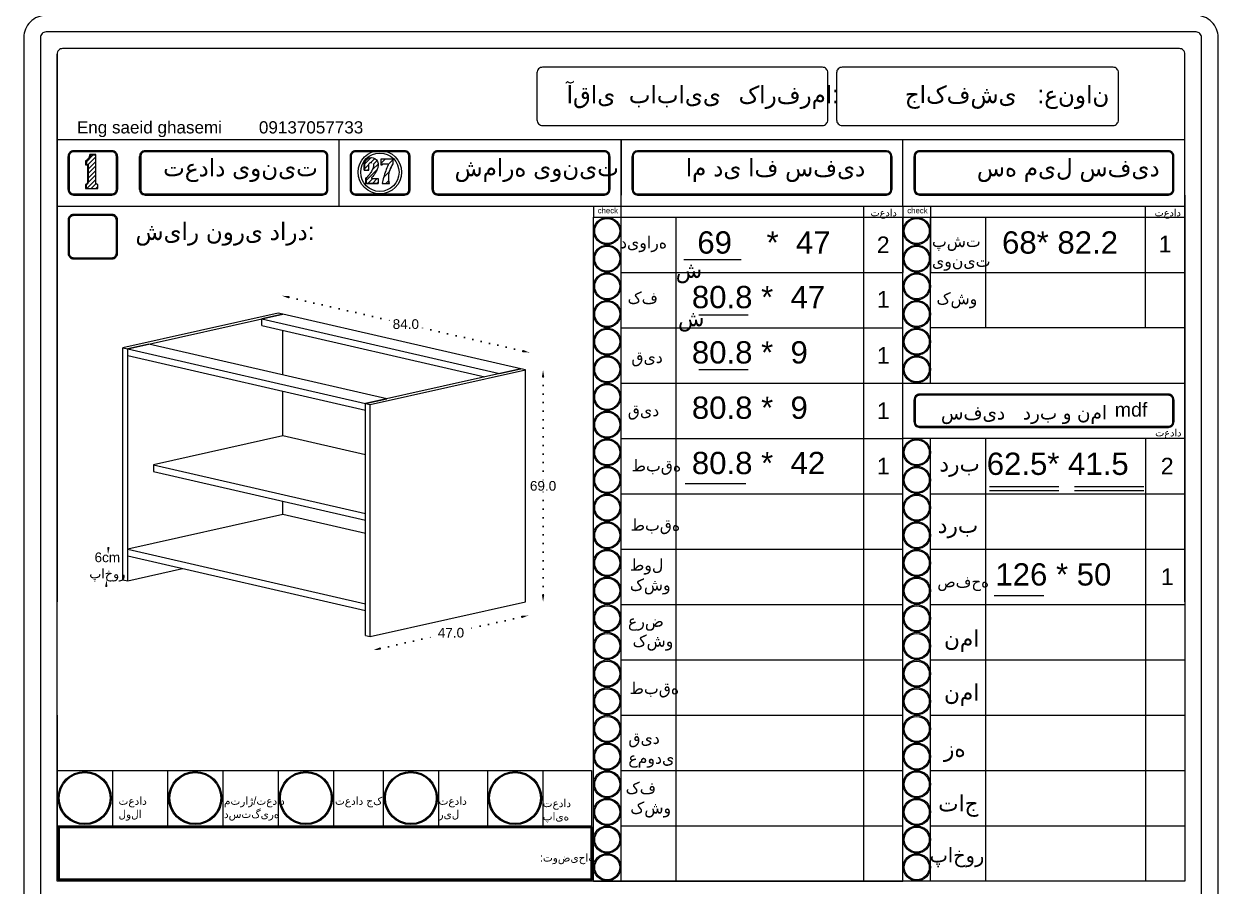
# Model space of a CAD drawing. Header units: inches. Extents: x 9 to 3530, y 10 to 1401.
# Drawn here: x 2599.6 to 3031.6, y 928.4 to 1240.1 of the extents above; entities that cross this region are included whole.
import ezdxf

# ---------------------------------------------------------------- set-up
doc = ezdxf.new("R2010")
doc.units = ezdxf.units.IN
doc.header["$MEASUREMENT"] = 0
doc.linetypes.add('ACAD_ISO07W100', pattern=[3, 0, -3])
doc.styles.get("Standard").update_dxf_attribs({"font": 'arial.ttf'})
doc.dimstyles.get("Standard").update_dxf_attribs({"dimtxt": 3.5, "dimasz": 2.5, "dimexe": 0.18, "dimexo": 0.0625, "dimgap": 0.09, "dimtad": 0, "dimtih": 1, "dimtoh": 1, "dimdec": 1, "dimzin": 0, "dimdsep": 46, "dimtxsty": 'Standard', "dimcen": 0.09, "dimse1": 1, "dimse2": 1, "dimadec": 0, "dimazin": 0, "dimtfac": 1, "dimtdec": 1, "dimtix": 1, "dimtofl": 0, "dimtmove": 0, "dimatfit": 3, "dimfxl": 1, "dimtolj": 1, "dimtzin": 0, "dimarcsym": 0})

# ---------------------------------------------------------------- blocks, each defined once
blk = doc.blocks.new('*D171')
at = {"color": 0, "linetype": 'ACAD_ISO07W100', "lineweight": -2, "transparency": 16777216}
for p, q in [((2630.21, 1050.78), (2630.34, 1053.28)), ((2629.44, 1036.66), (2629.3, 1034.16))]:
    blk.add_line(p, q, dxfattribs=at)
at = {"color": 0, "transparency": 16777216}
for points in [[(2629.79, 1050.81), (2630.62, 1050.76), (2630.07, 1048.29)], [(2629.02, 1036.68), (2629.85, 1036.63), (2629.57, 1039.15)]]:
    blk.add_solid(points, dxfattribs=at)
at = {"layer": 'Defpoints', "color": 0, "transparency": 16777216}
for p in [(2637.68, 1047.87, 9.24), (2629.57, 1039.15), (2637.19, 1038.74, 9.24)]:
    blk.add_point(p, dxfattribs=at)
at = {"color": 0, "lineweight": 20, "transparency": 16777216, "insert": (2629.82, 1043.72), "char_height": 3.5, "attachment_point": 5}
blk.add_mtext('\\A1;6cm\\P{\\fArial|b0|i0|c178|p34;پاخور}', dxfattribs=at)
blk = doc.blocks.new('*D172')
at = {"color": 0, "linetype": 'ACAD_ISO07W100', "lineweight": -2, "transparency": 16777216}
for p, q in [((2787.45, 1112.47), (2787.45, 1074.92)), ((2787.45, 1033.61), (2787.45, 1071.16))]:
    blk.add_line(p, q, dxfattribs=at)
at = {"color": 0, "transparency": 16777216}
for points in [[(2787.03, 1112.47), (2787.86, 1112.47), (2787.45, 1114.97)], [(2787.03, 1033.61), (2787.86, 1033.61), (2787.45, 1031.11)]]:
    blk.add_solid(points, dxfattribs=at)
at = {"layer": 'Defpoints', "color": 0, "transparency": 16777216}
for p in [(2781.12, 1114.97), (2787.45, 1114.97), (2781.12, 1031.11)]:
    blk.add_point(p, dxfattribs=at)
at = {"color": 0, "lineweight": 20, "transparency": 16777216, "insert": (2787.45, 1073.04), "char_height": 3.5, "attachment_point": 5}
blk.add_mtext('\\A1;69.0', dxfattribs=at)
blk = doc.blocks.new('*D173')
at = {"color": 0, "linetype": 'ACAD_ISO07W100', "lineweight": -2, "transparency": 16777216}
for p, q in [((2779.78, 1025.67), (2758.83, 1021)), ((2728.49, 1014.23), (2749.43, 1018.9))]:
    blk.add_line(p, q, dxfattribs=at)
at = {"color": 0, "transparency": 16777216}
for points in [[(2779.68, 1026.08), (2779.87, 1025.27), (2782.22, 1026.22)], [(2728.4, 1014.64), (2728.58, 1013.82), (2726.05, 1013.68)]]:
    blk.add_solid(points, dxfattribs=at)
at = {"layer": 'Defpoints', "color": 0, "transparency": 16777216}
for p in [(2781.12, 1031.11), (2724.96, 1018.58), (2726.05, 1013.68)]:
    blk.add_point(p, dxfattribs=at)
at = {"color": 0, "lineweight": 20, "transparency": 16777216, "insert": (2754.13, 1019.95), "char_height": 3.5, "attachment_point": 5}
blk.add_mtext('\\A1;47.0', dxfattribs=at)
blk = doc.blocks.new('*D174')
at = {"color": 0, "linetype": 'ACAD_ISO07W100', "lineweight": -2, "transparency": 16777216}
for p, q in [((2695.5, 1141.23), (2733.18, 1132.58)), ((2780.13, 1121.8), (2742.44, 1130.45))]:
    blk.add_line(p, q, dxfattribs=at)
at = {"color": 0, "transparency": 16777216}
for points in [[(2695.59, 1141.64), (2695.4, 1140.83), (2693.06, 1141.79)], [(2780.22, 1122.21), (2780.03, 1121.4), (2782.56, 1121.24)]]:
    blk.add_solid(points, dxfattribs=at)
at = {"layer": 'Defpoints', "color": 0, "transparency": 16777216}
for p in [(2693.06, 1141.79), (2691.62, 1135.52), (2781.12, 1114.97)]:
    blk.add_point(p, dxfattribs=at)
at = {"color": 0, "lineweight": 20, "transparency": 16777216, "insert": (2737.81, 1131.52), "char_height": 3.5, "attachment_point": 5}
blk.add_mtext('\\A1;84.0', dxfattribs=at)

msp = doc.modelspace()

# ---------------------------------------------------------------- hatches: boundary and pattern name
at = {"lineweight": 20}
h = msp.add_hatch(dxfattribs=at)
h.set_pattern_fill('ANSI31', color=256, scale=9.218651)
h.set_pattern_definition([(45, (1876.3787, 1731.7842), (-0.8148213, 0.8148213), [])])
h.paths.add_polyline_path([(2626.15, 1182.03), (2626.05, 1182.08), (2625.97, 1182.13), (2625.89, 1182.19), (2625.82, 1182.26), (2625.76, 1182.34), (2625.71, 1182.43), (2625.67, 1182.52), (2625.64, 1182.62), (2625.62, 1182.72), (2625.62, 1182.82), (2625.62, 1192.74), (2623.75, 1192.74), (2623.73, 1192.51), (2623.68, 1192.28), (2623.61, 1192.06), (2623.53, 1191.84), (2623.42, 1191.63), (2623.3, 1191.43), (2623.16, 1191.25), (2623, 1191.07), (2622.83, 1190.91), (2622.65, 1190.76), (2622.46, 1190.64), (2622.25, 1190.52), (2622.25, 1189.12), (2622.66, 1189.12), (2622.97, 1189.1), (2622.97, 1182.86), (2622.95, 1182.76), (2622.93, 1182.66), (2622.9, 1182.57), (2622.85, 1182.48), (2622.8, 1182.4), (2622.74, 1182.33), (2622.68, 1182.26), (2622.6, 1182.19), (2622.52, 1182.14), (2622.44, 1182.09), (2622.35, 1182.06), (2622.25, 1182.03), (2622.25, 1180.6), (2626.34, 1180.6), (2626.34, 1181.98), (2626.24, 1182)])
h = msp.add_hatch(dxfattribs=at)
h.set_pattern_fill('ANSI31', color=256, scale=9.218651)
h.set_pattern_definition([(45, (2087.5204, 1759.9591), (-0.8148213, 0.8148213), [])])
h.paths.add_polyline_path([(2727.75, 1184.22), (2725.39, 1184.22), (2725.39, 1184.49), (2725.63, 1184.72), (2725.86, 1184.96), (2726.08, 1185.21), (2726.29, 1185.47), (2726.49, 1185.73), (2726.68, 1186.01), (2726.86, 1186.29), (2727.02, 1186.58), (2727.18, 1186.87), (2727.32, 1187.17), (2727.45, 1187.48), (2727.49, 1187.6), (2727.56, 1187.79), (2727.62, 1187.99), (2727.68, 1188.19), (2727.72, 1188.39), (2727.75, 1188.59), (2727.77, 1188.8), (2727.78, 1189), (2727.78, 1189.21), (2727.77, 1189.41), (2727.75, 1189.62), (2727.55, 1190.31), (2727.16, 1190.92), (2726.62, 1191.4), (2726.02, 1191.67), (2725.41, 1191.76), (2724.7, 1191.66), (2724.05, 1191.36), (2723.51, 1190.89), (2723.12, 1190.28), (2722.93, 1189.59), (2722.93, 1188.88), (2722.93, 1187.23), (2724.41, 1187.23), (2724.41, 1189.39), (2724.55, 1189.65), (2724.74, 1189.84), (2724.98, 1189.96), (2725.24, 1190), (2725.41, 1189.97), (2725.51, 1189.96), (2725.51, 1189.96), (2725.67, 1189.93), (2725.9, 1189.82), (2726.09, 1189.63), (2726.22, 1189.4), (2726.26, 1189.14), (2726.26, 1188.97), (2726.26, 1188.8), (2726.24, 1188.64), (2726.22, 1188.47), (2726.18, 1188.31), (2726.14, 1188.15), (2726.1, 1187.98), (2726.04, 1187.83), (2725.98, 1187.67), (2725.91, 1187.52), (2725.83, 1187.35), (2725.67, 1187.03), (2725.5, 1186.71), (2725.31, 1186.41), (2725.12, 1186.11), (2724.91, 1185.82), (2724.69, 1185.53), (2724.46, 1185.26), (2724.23, 1184.99), (2723.98, 1184.73), (2723.72, 1184.48), (2723.45, 1184.24), (2723.45, 1182.42), (2727.75, 1182.42)])
h = msp.add_hatch(dxfattribs=at)
h.set_pattern_fill('ANSI31', color=256, scale=17)
h.set_pattern_definition([(45, (1750.4459, 2074.4762), (-1.502602, 1.502602), [])])
h.paths.add_polyline_path([(2731.55, 1185.45), (2731.65, 1186.06), (2731.78, 1186.67), (2731.97, 1187.26), (2732.19, 1187.83), (2732.45, 1188.39), (2732.75, 1188.93), (2733.09, 1189.45), (2733.09, 1191.12), (2728.76, 1191.12), (2728.76, 1189.08), (2729.15, 1189.08), (2729.15, 1189.14), (2729.18, 1189.23), (2729.24, 1189.32), (2729.31, 1189.39), (2729.41, 1189.43), (2729.43, 1189.44), (2729.38, 1189.42), (2729.34, 1189.4), (2729.3, 1189.37), (2729.26, 1189.34), (2729.22, 1189.3), (2729.2, 1189.26), (2729.17, 1189.21), (2729.16, 1189.16), (2729.15, 1189.11), (2729.15, 1189.08), (2729.28, 1189.08), (2729.28, 1189.16), (2729.32, 1189.26), (2729.37, 1189.34), (2729.45, 1189.41), (2729.54, 1189.46), (2729.62, 1189.47), (2729.67, 1189.47), (2731.12, 1189.47), (2731.22, 1189.46), (2731.31, 1189.41), (2731.38, 1189.34), (2731.44, 1189.26), (2731.47, 1189.16), (2731.47, 1189.08), (2731.22, 1188.55), (2730.97, 1188.01), (2730.74, 1187.46), (2730.52, 1186.91), (2730.32, 1186.35), (2730.13, 1185.79), (2729.95, 1185.23), (2729.79, 1184.66), (2729.64, 1184.08), (2729.51, 1183.5), (2729.39, 1182.92), (2729.29, 1182.38), (2731.71, 1182.38), (2731.59, 1182.99), (2731.52, 1183.6), (2731.48, 1184.22), (2731.49, 1184.84)])

# ---------------------------------------------------------------- linework, layer by layer
for p, q in [((2611.64, 930.19), (2611.64, 1229.15)), ((3019.64, 1198.19), (2611.64, 1198.19)), ((2611.64, 1019.2), (2611.64, 1198.19)), ((2713.64, 1174.19), (2713.64, 1198.19)), ((2815.64, 1174.19), (2815.64, 1198.19)), ((2815.64, 1198.19), (2815.64, 1178.19)), ((2917.64, 1174.19), (2917.64, 1198.19)), ((2631.49, 1194.19), (2617.64, 1194.19)), ((2707.64, 1194.19), (2643.49, 1194.19)), ((2737.35, 1194.19), (2719.64, 1194.19)), ((2809.64, 1194.19), (2749.35, 1194.19)), ((2911.64, 1194.19), (2821.64, 1194.19)), ((3013.64, 1194.19), (2923.64, 1194.19)), ((2615.64, 1180.19), (2615.64, 1192.19)), ((2622.25, 1190.52), (2622.25, 1189.12)), ((2633.49, 1192.19), (2633.49, 1180.19)), ((2641.49, 1180.19), (2641.49, 1192.19)), ((2709.64, 1180.19), (2709.64, 1192.19)), ((2717.64, 1192.19), (2717.64, 1180.19)), ((2739.35, 1180.19), (2739.35, 1192.19)), ((2747.35, 1180.19), (2747.35, 1192.19)), ((2811.64, 1192.19), (2811.64, 1180.19)), ((2819.64, 1180.19), (2819.64, 1192.19)), ((2913.64, 1192.19), (2913.64, 1180.19)), ((2921.64, 1180.19), (2921.64, 1192.19)), ((3015.64, 1180.19), (3015.64, 1192.19)), ((2622.25, 1180.6), (2626.34, 1180.6)), ((2729.29, 1182.38), (2731.71, 1182.38)), ((2617.64, 1178.19), (2631.49, 1178.19)), ((2707.64, 1178.19), (2643.49, 1178.19)), ((2719.64, 1178.19), (2737.35, 1178.19)), ((2809.64, 1178.19), (2749.35, 1178.19)), ((2821.64, 1178.19), (2911.64, 1178.19)), ((2923.64, 1178.19), (3013.64, 1178.19)), ((3019.64, 1178.19), (3019.64, 930.19)), ((2805.64, 1174.19), (2805.64, 1170.19)), ((2815.64, 930.19), (2815.64, 1174.19)), ((2903.46, 930.19), (2903.46, 1174.19)), ((2917.64, 1174.19), (2917.64, 1150.19)), ((2927.64, 1174.19), (2927.64, 1150.19)), ((3005.42, 1130.19), (3005.42, 1174.19)), ((2805.64, 1170.19), (3019.64, 1170.19)), ((2805.64, 930.19), (2805.64, 1170.19)), ((2835.45, 1170.19), (2835.45, 930.19)), ((2917.64, 1014.19), (2917.64, 1170.19)), ((2917.64, 930.19), (2917.64, 1170.19)), ((2927.64, 1110.19), (2927.64, 1170.19)), ((2927.64, 1110.19), (2927.64, 1170.19)), ((2927.64, 1170.19), (2927.64, 1150.19)), ((2947.45, 1170.19), (2947.45, 1130.19)), ((2838.36, 1154.94), (2859.13, 1154.94)), ((2815.64, 1150.19), (2917.64, 1150.19)), ((2927.64, 1150.19), (3019.64, 1150.19)), ((2843.8, 1134.94), (2861.69, 1134.94)), ((2815.64, 1130.19), (2917.64, 1130.19)), ((3019.64, 1130.19), (2927.64, 1130.19)), ((3019.64, 1130.19), (2999.64, 1130.19)), ((2843.8, 1115.16), (2861.69, 1115.16)), ((2815.64, 1110.19), (3019.64, 1110.19)), ((3013.64, 1106.19), (2923.64, 1106.19)), ((2921.64, 1096.19), (2921.64, 1104.19)), ((3015.64, 1104.19), (3015.64, 1096.19)), ((3013.64, 1094.19), (2923.64, 1094.19)), ((2815.64, 1090.19), (2917.64, 1090.19)), ((3019.64, 1090.19), (2917.64, 1090.19)), ((2927.64, 930.19), (2927.64, 1090.19)), ((2947.45, 1090.19), (2947.45, 930.19)), ((3005.42, 1090.19), (3005.42, 930.19)), ((2646.51, 1080.66), (2646.51, 1078.27)), ((2838.89, 1073.94), (2860.83, 1073.94)), ((2973.98, 1072.72), (2948.88, 1072.72)), ((3004.75, 1072.72), (2979.66, 1072.72)), ((2815.64, 1070.19), (2917.64, 1070.19)), ((2815.64, 1070.19), (2835.45, 1070.19)), ((2815.64, 1070.19), (2917.64, 1070.19)), ((2884.15, 1070.19), (2917.64, 1070.19)), ((2927.64, 1070.19), (3019.64, 1070.19)), ((2973.98, 1071.32), (2948.88, 1071.32)), ((3004.75, 1071.32), (2979.66, 1071.32)), ((2815.64, 1050.19), (2835.45, 1050.19)), ((2815.64, 1050.19), (2917.64, 1050.19)), ((2927.64, 1050.19), (3019.64, 1050.19)), ((2927.64, 1050.19), (3019.64, 1050.19)), ((2950.65, 1033.45), (2968.54, 1033.45)), ((2815.64, 1030.19), (2917.64, 1030.19)), ((2927.64, 1030.19), (3019.64, 1030.19)), ((2815.64, 1010.19), (2917.64, 1010.19)), ((2903.46, 1010.19), (2917.64, 1010.19)), ((2927.64, 1010.19), (3019.64, 1010.19)), ((2611.64, 990.19), (2611.64, 950.19)), ((2815.64, 990.19), (2917.64, 990.19)), ((2903.46, 990.19), (2917.64, 990.19)), ((2927.64, 990.19), (3019.64, 990.19)), ((2927.64, 990.19), (3019.64, 990.19)), ((2611.64, 970.19), (2805.02, 970.19)), ((2631.64, 970.19), (2631.64, 950.19)), ((2651.64, 970.19), (2651.64, 950.19)), ((2671.64, 970.19), (2671.64, 950.19)), ((2691.64, 970.19), (2691.64, 950.19)), ((2711.64, 970.19), (2711.64, 950.19)), ((2729.63, 970.19), (2729.63, 950.19)), ((2749.63, 970.19), (2749.63, 950.19)), ((2767.31, 970.19), (2767.31, 950.19)), ((2787.31, 970.19), (2787.31, 950.19)), ((2805.02, 970.19), (2805.02, 950.19)), ((2815.64, 970.19), (2917.64, 970.19)), ((2815.64, 970.19), (2917.64, 970.19)), ((2903.46, 970.19), (2917.64, 970.19)), ((2927.64, 970.19), (3019.64, 970.19)), ((2927.64, 970.19), (3019.64, 970.19)), ((2611.64, 950.19), (2805.02, 950.19)), ((2815.64, 950.19), (2917.64, 950.19)), ((2815.64, 950.19), (2917.64, 950.19)), ((2903.46, 950.19), (2917.64, 950.19)), ((2927.64, 950.19), (3019.64, 950.19)), ((2927.64, 950.19), (3019.64, 950.19)), ((2805.64, 930.19), (2917.64, 930.19))]:
    msp.add_line(p, q, dxfattribs=at)
at = {"linetype": 'Continuous', "lineweight": 20, "extrusion": (2.77556e-16, 0.974044, 0.226358)}
for p, q in [((2691.62, 1135.52), (2635.46, 1122.99)), ((2637.19, 1122.59), (2693.35, 1135.12)), ((2693.35, 1135.12), (2685.68, 1133.41)), ((2685.68, 1133.41), (2771.73, 1113.65)), ((2685.68, 1131.02), (2685.68, 1133.41)), ((2693.35, 1135.12), (2691.62, 1135.52)), ((2779.4, 1115.36), (2693.35, 1135.12)), ((2685.68, 1131.02), (2766.44, 1112.47)), ((2693.35, 1113.16), (2693.35, 1129.26)), ((2644.85, 1124.3), (2637.19, 1122.59)), ((2730.9, 1104.54), (2644.85, 1124.3)), ((2635.46, 1039.13), (2635.46, 1122.99)), ((2635.46, 1122.99), (2637.19, 1122.59)), ((2637.19, 1038.74), (2637.19, 1122.59)), ((2637.19, 1122.59), (2723.23, 1102.83)), ((2637.19, 1120.2), (2637.19, 1122.59)), ((2637.19, 1120.2), (2723.23, 1100.44)), ((2779.4, 1115.36), (2723.23, 1102.83)), ((2724.96, 1102.44), (2781.12, 1114.97)), ((2771.73, 1113.65), (2779.4, 1115.36)), ((2781.12, 1114.97), (2779.4, 1115.36)), ((2781.12, 1031.11), (2781.12, 1114.97)), ((2693.35, 1091.12), (2693.35, 1107.3)), ((2723.23, 1102.83), (2730.9, 1104.54)), ((2723.23, 1018.98), (2723.23, 1102.83)), ((2723.23, 1102.83), (2724.96, 1102.44)), ((2723.23, 1100.44), (2723.23, 1102.83)), ((2724.96, 1018.58), (2724.96, 1102.44)), ((2693.35, 1091.12), (2646.51, 1080.66)), ((2723.23, 1084.25), (2693.35, 1091.12)), ((2646.51, 1080.66), (2723.23, 1063.05)), ((2646.51, 1078.27), (2723.23, 1060.65)), ((2693.35, 1062.65), (2693.35, 1067.51)), ((2693.35, 1062.65), (2637.19, 1050.12)), ((2723.23, 1055.79), (2693.35, 1062.65)), ((2637.19, 1050.12), (2723.23, 1030.36)), ((2637.19, 1047.72), (2637.19, 1050.12)), ((2637.19, 1047.72), (2723.23, 1027.96)), ((2637.19, 1038.74), (2657.03, 1043.17)), ((2635.46, 1039.13), (2637.19, 1038.74)), ((2723.23, 1027.96), (2723.23, 1030.36)), ((2724.96, 1018.58), (2781.12, 1031.11)), ((2723.23, 1018.98), (2724.96, 1018.58))]:
    msp.add_line(p, q, dxfattribs=at)
at = {"lineweight": 20}
for points in [[(2607.64, 637.15), (3023.64, 637.15, 0.414214), (3031.64, 645.15), (3031.64, 1235.15, 0.414214), (3023.64, 1243.15), (2607.64, 1243.15, 0.414214), (2599.64, 1235.15), (2599.64, 645.15, 0.414214)], [(2607.64, 643.15), (3023.64, 643.15, 0.414214), (3025.64, 645.15), (3025.64, 1235.15, 0.414214), (3023.64, 1237.15), (2607.64, 1237.15, 0.414214), (2605.64, 1235.15), (2605.64, 645.15, 0.414214)], [(2890.49, 1222.4, 0.414214), (2888.49, 1224.4), (2787.25, 1224.4, 0.414214), (2785.25, 1222.4), (2785.25, 1205.36, 0.414214), (2787.25, 1203.36), (2888.49, 1203.36, 0.414214), (2890.49, 1205.36)], [(2895.62, 1203.36), (2993.62, 1203.36, 0.414214), (2995.62, 1205.36), (2995.62, 1222.4, 0.414214), (2993.62, 1224.4), (2895.62, 1224.4, 0.414214), (2893.62, 1222.4), (2893.62, 1205.36, 0.414214)], [(2995.62, 1222.4, 0.414214), (2993.62, 1224.4), (2895.62, 1224.4, 0.414214), (2893.62, 1222.4), (2893.62, 1205.36, 0.414214), (2895.62, 1203.36), (2993.62, 1203.36, 0.414214), (2995.62, 1205.36)], [(2633.49, 1192.19, 0.414214), (2631.49, 1194.19), (2617.64, 1194.19, 0.414214), (2615.64, 1192.19), (2615.64, 1180.19, 0.414214), (2617.64, 1178.19), (2631.49, 1178.19, 0.414214), (2633.49, 1180.19)], [(2633.09, 1192.19, 0.414214), (2631.49, 1193.79), (2617.64, 1193.79, 0.414214), (2616.04, 1192.19), (2616.04, 1180.19, 0.414214), (2617.64, 1178.59), (2631.49, 1178.59, 0.414214), (2633.09, 1180.19)], [(2709.64, 1192.19, 0.414214), (2707.64, 1194.19), (2643.49, 1194.19, 0.414214), (2641.49, 1192.19), (2641.49, 1180.19, 0.414214), (2643.49, 1178.19), (2707.64, 1178.19, 0.414214), (2709.64, 1180.19)], [(2709.24, 1192.19, 0.414214), (2707.64, 1193.79), (2643.49, 1193.79, 0.414214), (2641.89, 1192.19), (2641.89, 1180.19, 0.414214), (2643.49, 1178.59), (2707.64, 1178.59, 0.414214), (2709.24, 1180.19)], [(2739.35, 1192.19, 0.414214), (2737.35, 1194.19), (2719.64, 1194.19, 0.414214), (2717.64, 1192.19), (2717.64, 1180.19, 0.414214), (2719.64, 1178.19), (2737.35, 1178.19, 0.414214), (2739.35, 1180.19)], [(2738.95, 1192.19, 0.414214), (2737.35, 1193.79), (2719.64, 1193.79, 0.414214), (2718.04, 1192.19), (2718.04, 1180.19, 0.414214), (2719.64, 1178.59), (2737.35, 1178.59, 0.414214), (2738.95, 1180.19)], [(2811.64, 1192.19, 0.414214), (2809.64, 1194.19), (2749.35, 1194.19, 0.414214), (2747.35, 1192.19), (2747.35, 1180.19, 0.414214), (2749.35, 1178.19), (2809.64, 1178.19, 0.414214), (2811.64, 1180.19)], [(2811.24, 1192.19, 0.414214), (2809.64, 1193.79), (2749.35, 1193.79, 0.414214), (2747.75, 1192.19), (2747.75, 1180.19, 0.414214), (2749.35, 1178.59), (2809.64, 1178.59, 0.414214), (2811.24, 1180.19)], [(2913.24, 1192.19, 0.414214), (2911.64, 1193.79), (2821.64, 1193.79, 0.414214), (2820.04, 1192.19), (2820.04, 1180.19, 0.414214), (2821.64, 1178.59), (2911.64, 1178.59, 0.414214), (2913.24, 1180.19)], [(3015.64, 1192.19, 0.414214), (3013.64, 1194.19), (2923.64, 1194.19, 0.414214), (2921.64, 1192.19), (2921.64, 1180.19, 0.414214), (2923.64, 1178.19), (3013.64, 1178.19, 0.414214), (3015.64, 1180.19)], [(3015.24, 1192.19, 0.414214), (3013.64, 1193.79), (2923.64, 1193.79, 0.414214), (2922.04, 1192.19), (2922.04, 1180.19, 0.414214), (2923.64, 1178.59), (3013.64, 1178.59, 0.414214), (3015.24, 1180.19)], [(2633.49, 1169.15, 0.414214), (2631.49, 1171.15), (2617.64, 1171.15, 0.414214), (2615.64, 1169.15), (2615.64, 1157.15, 0.414214), (2617.64, 1155.15), (2631.49, 1155.15, 0.414214), (2633.49, 1157.15)], [(2633.49, 1169.15, 0.414214), (2631.49, 1171.15), (2617.64, 1171.15, 0.414214), (2615.64, 1169.15), (2615.64, 1157.15, 0.414214), (2617.64, 1155.15), (2631.49, 1155.15, 0.414214), (2633.49, 1157.15)], [(2633.09, 1169.15, 0.414214), (2631.49, 1170.75), (2617.64, 1170.75, 0.414214), (2616.04, 1169.15), (2616.04, 1157.15, 0.414214), (2617.64, 1155.55), (2631.49, 1155.55, 0.414214), (2633.09, 1157.15)], [(2633.09, 1169.15, 0.414214), (2631.49, 1170.75), (2617.64, 1170.75, 0.414214), (2616.04, 1169.15), (2616.04, 1157.15, 0.414214), (2617.64, 1155.55), (2631.49, 1155.55, 0.414214), (2633.09, 1157.15)], [(3015.64, 1104.19, 0.414214), (3013.64, 1106.19), (2923.64, 1106.19, 0.414214), (2921.64, 1104.19), (2921.64, 1096.19, 0.414214), (2923.64, 1094.19), (3013.64, 1094.19, 0.414214), (3015.64, 1096.19)], [(3015.24, 1104.19, 0.414214), (3013.64, 1105.79), (2923.64, 1105.79, 0.414214), (2922.04, 1104.19), (2922.04, 1096.19, 0.414214), (2923.64, 1094.59), (3013.64, 1094.59, 0.414214), (3015.24, 1096.19)]]:
    msp.add_lwpolyline(points, format="xyb", close=True, dxfattribs=at)
for points in [[(3019.64, 1031.13), (3019.64, 1229.15, 0.414214), (3017.64, 1231.15), (2613.64, 1231.15, 0.414214), (2611.64, 1229.15), (2611.64, 1031.13)], [(2890.49, 1222.4, 0.414214), (2888.49, 1224.4), (2787.25, 1224.4, 0.414214), (2785.25, 1222.4), (2785.25, 1205.36, 0.414214), (2787.25, 1203.36), (2888.49, 1203.36, 0.414214), (2890.49, 1205.36), (2890.49, 1222.4)]]:
    msp.add_lwpolyline(points, format="xyb", dxfattribs=at)
for points in [[(2621.94, 1180.54), (2626.34, 1180.54), (2626.34, 1180.6), (2626.34, 1181.98), (2626.24, 1182), (2626.15, 1182.03), (2626.05, 1182.08), (2625.97, 1182.13), (2625.89, 1182.19), (2625.82, 1182.26), (2625.76, 1182.34), (2625.71, 1182.43), (2625.67, 1182.52), (2625.64, 1182.62), (2625.62, 1182.72), (2625.62, 1182.82), (2625.62, 1192.74), (2625.62, 1192.8), (2623.45, 1192.8), (2623.43, 1192.57), (2623.38, 1192.33), (2623.31, 1192.11), (2623.22, 1191.89), (2623.12, 1191.68), (2622.99, 1191.48), (2622.85, 1191.29), (2622.7, 1191.11), (2622.52, 1190.95), (2622.34, 1190.8), (2622.14, 1190.67), (2621.94, 1190.56), (2621.94, 1189.12), (2622.25, 1189.12), (2622.66, 1189.12), (2622.66, 1182.82), (2622.64, 1182.72), (2622.62, 1182.62), (2622.59, 1182.53), (2622.54, 1182.44), (2622.49, 1182.36), (2622.43, 1182.28), (2622.36, 1182.21), (2622.29, 1182.15), (2622.21, 1182.09), (2622.12, 1182.05), (2622.03, 1182.01), (2621.94, 1181.98), (2621.94, 1180.54), (2622.25, 1180.6), (2622.25, 1182.03), (2622.35, 1182.06), (2622.44, 1182.09), (2622.52, 1182.14), (2622.6, 1182.19), (2622.68, 1182.26), (2622.74, 1182.33), (2622.8, 1182.4), (2622.85, 1182.48), (2622.9, 1182.57), (2622.93, 1182.66), (2622.95, 1182.76), (2622.97, 1182.86), (2622.97, 1189.1), (2622.66, 1189.12)], [(2621.94, 1190.56), (2622.25, 1190.52), (2622.46, 1190.64), (2622.65, 1190.76), (2622.83, 1190.91), (2623, 1191.07), (2623.16, 1191.25), (2623.3, 1191.43), (2623.42, 1191.63), (2623.53, 1191.84), (2623.61, 1192.06), (2623.68, 1192.28), (2623.73, 1192.51), (2623.75, 1192.74)], [(2623.45, 1192.8), (2623.75, 1192.74), (2625.62, 1192.74)], [(2722.75, 1187.23), (2722.75, 1188.89), (2722.74, 1189.62), (2722.94, 1190.31), (2723.32, 1190.92), (2723.87, 1191.4), (2724.53, 1191.7), (2725.24, 1191.8), (2725.96, 1191.7), (2726.02, 1191.67), (2726.62, 1191.4), (2727.16, 1190.92), (2727.55, 1190.31), (2727.75, 1189.62), (2727.77, 1189.41), (2727.78, 1189.21), (2727.78, 1189), (2727.77, 1188.8), (2727.75, 1188.59), (2727.72, 1188.39), (2727.68, 1188.19), (2727.62, 1187.99), (2727.56, 1187.79), (2727.49, 1187.6), (2727.45, 1187.48), (2727.32, 1187.17), (2727.18, 1186.87), (2727.02, 1186.58), (2726.86, 1186.29), (2726.68, 1186.01), (2726.49, 1185.73), (2726.29, 1185.47), (2726.08, 1185.21), (2725.86, 1184.96), (2725.63, 1184.72), (2725.39, 1184.49), (2725.39, 1184.22), (2727.75, 1184.22), (2727.75, 1182.42), (2727.75, 1182.37), (2723.27, 1182.37)], [(2722.75, 1187.23), (2722.93, 1187.23), (2724.41, 1187.23), (2724.41, 1189.35), (2724.42, 1189.42), (2724.55, 1189.66), (2724.74, 1189.84), (2724.98, 1189.96), (2725.24, 1190), (2725.41, 1189.98), (2725.51, 1189.96), (2725.51, 1189.96)], [(2722.93, 1187.23), (2722.93, 1188.88), (2722.93, 1189.59), (2723.12, 1190.28), (2723.51, 1190.89), (2724.05, 1191.36), (2724.7, 1191.66), (2725.41, 1191.76), (2726.02, 1191.67)], [(2725.94, 1189.65), (2726.06, 1189.42), (2726.11, 1189.16), (2726.11, 1188.99), (2726.1, 1188.82), (2726.08, 1188.65), (2726.06, 1188.48), (2726.03, 1188.32), (2725.99, 1188.15), (2725.94, 1187.99), (2725.88, 1187.83), (2725.82, 1187.68), (2725.75, 1187.52), (2725.67, 1187.35), (2725.51, 1187.03), (2725.33, 1186.71), (2725.15, 1186.4), (2724.95, 1186.1), (2724.74, 1185.8), (2724.52, 1185.52), (2724.29, 1185.24), (2724.05, 1184.97), (2723.8, 1184.71), (2723.54, 1184.46), (2723.27, 1184.22), (2723.27, 1182.37), (2723.45, 1182.42), (2727.75, 1182.42)], [(2733.27, 1191.16), (2733.09, 1191.12), (2728.76, 1191.12)], [(2733.09, 1191.12), (2733.09, 1189.45), (2732.75, 1188.93), (2732.45, 1188.39), (2732.19, 1187.83), (2731.97, 1187.26), (2731.78, 1186.67), (2731.65, 1186.06), (2731.55, 1185.45), (2731.49, 1184.84), (2731.48, 1184.22), (2731.52, 1183.6), (2731.59, 1182.99), (2731.71, 1182.38), (2731.87, 1182.34), (2731.75, 1182.95), (2731.68, 1183.57), (2731.64, 1184.19), (2731.65, 1184.82), (2731.71, 1185.44), (2731.8, 1186.06), (2731.95, 1186.66), (2732.13, 1187.26), (2732.35, 1187.84), (2732.62, 1188.41), (2732.92, 1188.95), (2733.27, 1189.47), (2733.27, 1191.16), (2728.76, 1191.16), (2728.76, 1191.12), (2728.76, 1189.08), (2729.15, 1189.08), (2729.28, 1189.08), (2729.28, 1189.14), (2729.29, 1189.19), (2729.31, 1189.23), (2729.33, 1189.28), (2729.36, 1189.32), (2729.39, 1189.36), (2729.43, 1189.39), (2729.47, 1189.42), (2729.52, 1189.44), (2729.57, 1189.46), (2729.62, 1189.47), (2729.67, 1189.47), (2731.09, 1189.47), (2731.14, 1189.47), (2731.19, 1189.46), (2731.24, 1189.44), (2731.28, 1189.42), (2731.33, 1189.39), (2731.36, 1189.36), (2731.4, 1189.32), (2731.42, 1189.28), (2731.45, 1189.23), (2731.46, 1189.19), (2731.47, 1189.14), (2731.47, 1189.08), (2731.22, 1188.55), (2730.97, 1188.01), (2730.74, 1187.46), (2730.52, 1186.91), (2730.32, 1186.35), (2730.13, 1185.79), (2729.95, 1185.23), (2729.79, 1184.66), (2729.64, 1184.08), (2729.51, 1183.5), (2729.39, 1182.92), (2729.29, 1182.38), (2729.28, 1182.34), (2731.87, 1182.34)], [(2729.48, 1189.45), (2729.43, 1189.44), (2729.38, 1189.42), (2729.34, 1189.4), (2729.3, 1189.37), (2729.26, 1189.34), (2729.22, 1189.3), (2729.2, 1189.26), (2729.17, 1189.21), (2729.16, 1189.16), (2729.15, 1189.11), (2729.15, 1189.08)], [(2723.27, 1184.22), (2723.45, 1184.24), (2723.45, 1182.42)]]:
    msp.add_lwpolyline(points, dxfattribs=at)
for points in [[(2805.64, 930.19), (2611.64, 930.19), (2611.64, 1174.19), (3019.64, 1174.19), (3019.64, 930.19)], [(2805.24, 949.79), (2612.04, 949.79), (2612.04, 930.59), (2805.24, 930.59)], [(2804.84, 949.39), (2612.44, 949.39), (2612.44, 930.99), (2804.84, 930.99)]]:
    msp.add_lwpolyline(points, close=True, dxfattribs=at)
for centre, radius in [((2728.41, 1186.45), 7.86), ((2728.41, 1186.45), 6.94), ((2810.64, 1165.19), 4.92), ((2810.64, 1165.19), 4.52), ((2922.64, 1165.19), 4.92), ((2922.64, 1165.19), 4.52), ((2810.64, 1155.19), 4.92), ((2810.64, 1155.19), 4.52), ((2922.64, 1155.19), 4.92), ((2922.64, 1155.19), 4.52), ((2810.64, 1145.19), 4.92), ((2810.64, 1145.19), 4.52), ((2922.64, 1145.19), 4.92), ((2922.64, 1145.19), 4.52), ((2810.64, 1135.19), 4.92), ((2810.64, 1135.19), 4.52), ((2922.64, 1135.19), 4.92), ((2922.64, 1135.19), 4.52), ((2810.64, 1125.19), 4.92), ((2810.64, 1125.19), 4.52), ((2922.64, 1125.19), 4.92), ((2922.64, 1125.19), 4.52), ((2810.64, 1115.19), 4.92), ((2810.64, 1115.19), 4.52), ((2922.64, 1115.19), 4.92), ((2922.64, 1115.19), 4.52), ((2810.64, 1105.19), 4.92), ((2810.64, 1105.19), 4.52), ((2810.64, 1095.19), 4.92), ((2810.64, 1095.19), 4.52), ((2810.64, 1085.19), 4.92), ((2810.64, 1085.19), 4.52), ((2922.64, 1085.19), 4.92), ((2922.64, 1085.19), 4.52), ((2810.64, 1075.19), 4.92), ((2922.64, 1075.19), 4.92), ((2810.64, 1075.19), 4.52), ((2922.64, 1075.19), 4.52), ((2810.64, 1065.19), 4.92), ((2810.64, 1065.19), 4.52), ((2922.64, 1065.19), 4.92), ((2922.64, 1065.19), 4.52), ((2810.64, 1055.19), 4.92), ((2810.64, 1055.19), 4.52), ((2922.64, 1055.19), 4.92), ((2922.64, 1055.19), 4.52), ((2810.64, 1045.19), 4.92), ((2922.64, 1045.19), 4.92), ((2810.64, 1045.19), 4.52), ((2922.64, 1045.19), 4.52), ((2810.64, 1035.19), 4.92), ((2810.64, 1035.19), 4.52), ((2922.64, 1035.19), 4.92), ((2922.64, 1035.19), 4.52), ((2810.64, 1025.19), 4.92), ((2810.64, 1025.19), 4.52), ((2922.64, 1025.19), 4.92), ((2922.64, 1025.19), 4.52), ((2810.64, 1015.19), 4.92), ((2810.64, 1015.19), 4.52), ((2922.64, 1015.19), 4.92), ((2922.64, 1015.19), 4.52), ((2810.64, 1005.19), 4.92), ((2810.64, 1005.19), 4.52), ((2922.64, 1005.19), 4.92), ((2922.64, 1005.19), 4.52), ((2810.64, 995.19), 4.92), ((2810.64, 995.19), 4.52), ((2922.64, 995.19), 4.92), ((2922.64, 995.19), 4.52), ((2810.64, 985.19), 4.92), ((2810.64, 985.19), 4.52), ((2922.64, 985.19), 4.92), ((2922.64, 985.19), 4.52), ((2810.64, 975.19), 4.92), ((2810.64, 975.19), 4.52), ((2922.64, 975.19), 4.92), ((2922.64, 975.19), 4.52), ((2621.64, 960.19), 9.6), ((2621.64, 960.19), 9.2), ((2661.64, 960.19), 9.6), ((2661.64, 960.19), 9.2), ((2701.64, 960.19), 9.6), ((2701.64, 960.19), 9.2), ((2739.63, 960.19), 9.6), ((2739.63, 960.19), 9.2), ((2777.31, 960.19), 9.6), ((2777.31, 960.19), 9.2), ((2810.64, 965.19), 4.92), ((2810.64, 965.19), 4.52), ((2922.64, 965.19), 4.92), ((2922.64, 965.19), 4.52), ((2810.64, 955.19), 4.92), ((2810.64, 955.19), 4.52), ((2922.64, 955.19), 4.92), ((2922.64, 955.19), 4.52), ((2810.64, 945.19), 4.92), ((2810.64, 945.19), 4.52), ((2922.64, 945.19), 4.92), ((2922.64, 945.19), 4.52), ((2810.64, 935.19), 4.92), ((2810.64, 935.19), 4.52), ((2922.64, 935.19), 4.92), ((2922.64, 935.19), 4.52)]:
    msp.add_circle(centre, radius, dxfattribs=at)
for centre, start, end in [((2617.64, 1192.19), 90, 180), ((2631.49, 1192.19), 0, 90), ((2643.49, 1192.19), 90, 180), ((2707.64, 1192.19), 0, 90), ((2719.64, 1192.19), 90, 180), ((2737.35, 1192.19), 0, 90), ((2749.35, 1192.19), 90, 180), ((2809.64, 1192.19), 0, 90), ((2821.64, 1192.19), 90, 180), ((2911.64, 1192.19), 0, 90), ((2923.64, 1192.19), 90, 180), ((3013.64, 1192.19), 0, 90), ((2617.64, 1180.19), 180, 270), ((2631.49, 1180.19), 270, 0), ((2643.49, 1180.19), 180, 270), ((2707.64, 1180.19), 270, 0), ((2719.64, 1180.19), 180, 270), ((2737.35, 1180.19), 270, 0), ((2749.35, 1180.19), 180, 270), ((2809.64, 1180.19), 270, 0), ((2821.64, 1180.19), 180, 270), ((2911.64, 1180.19), 270, 0), ((2923.64, 1180.19), 180, 270), ((3013.64, 1180.19), 270, 0), ((2923.64, 1104.19), 90, 180), ((3013.64, 1104.19), 0, 90), ((2923.64, 1096.19), 180, 270), ((3013.64, 1096.19), 270, 0)]:
    msp.add_arc(centre, 2, start, end, dxfattribs=at)

# ---------------------------------------------------------------- texts
at = {"lineweight": 20, "attachment_point": 1}
for s, width, gutter_width, heights, insert, char_height in [('آقای  بابایی', 53.2215, 164.79, [0], (2795.97, 1217.7), 6.3113), ('{\\fArial|b0|i0|c178|p34;کارفرما:}', 0.2338, 164.79, [0], (2858.18, 1217.7), 6.3113), ('جاکفشی', 27.9316, 164.79, [0], (2918.3, 1217.77), 6.311), (':عنوان', 27.9316, 164.79, [0], (2966.31, 1217.7), 6.311), ('{\\fArial|b0|i0|c178|p34;Eng saeid ghasemi}', 79.2452, 164.79, [0], (2618.81, 1204.88), 4.4179), ('{\\fArial|b0|i0|c178|p34;09137057733 }', 65.4498, 164.79, [0], (2684.65, 1204.88), 4.4179), ('{\\fArial|b0|i0|c178|p34;تعداد یونیت}', 65.4498, 164.79, [0], (2650.02, 1191.3), 6.3113), ('{\\fArial|b0|i0|c178|p34;شماره یونیت}', 65.4498, 164.79, [0], (2755.44, 1191.3), 6.3113), ('{\\fArial|b0|i0|c178|p34;ام دی اف سفید}', 65.4498, 164.79, [0], (2839.05, 1191.3), 6.3113), ('{\\fArial|b0|i0|c178|p34;سه میل سفید}', 65.4498, 164.79, [0], (2944.38, 1191.3), 6.3113), ('{\\fArial|b0|i0|c178|p34;check}', 8.1204, 164.79, [0], (2807.22, 1173.61), 2.0101), ('{\\fArial|b0|i0|c178|p34;تعداد }', 11.7486, 164.79, [0], (2905.89, 1173.2), 2.6665), ('{\\fArial|b0|i0|c178|p34;check}', 8.423, 164.79, [0], (2919.22, 1173.61), 2.0101), ('{\\fArial|b0|i0|c178|p34;تعداد }', 10.9902, 164.79, [0], (3008.65, 1173.2), 2.6665), ('{\\fArial|b0|i0|c178|p34;شیار نوری دارد:}', 65.4498, 164.79, [0], (2640.02, 1168.26), 6.3113), ('{\\fArial|b0|i0|c178|p34;شیار نوری دارد:}', 65.4498, 164.79, [0], (2640.02, 1168.26), 6.3113), ('{\\fArial|b0|i0|c178|p34;دیواره }', 17.3175, 247.18, [0], (2815.28, 1163.27), 4.3074), ('69    *  47', 61.9823, 462.54, [8.23], (2843.25, 1165.08), 8.0603), ('2{\\fArial|b0|i0|c178|p34; }', 8.5903, 164.79, [0], (2908.16, 1163.21), 6), ('{\\fArial|b0|i0|c178|p34;پشت \\Pیونیت}', 19.3052, 247.18, [0], (2928.14, 1163.72), 4.3074), ('68* 82.2', 51.9382, 462.54, [8.23], (2953.48, 1165.08), 8.06), ('1{\\fArial|b0|i0|c178|p34; }', 8.5903, 164.79, [0], (3010.12, 1163.49), 6), ('ش', 11.2031, 164.79, [0], (2835.45, 1154.19), 5.93), ('80.8 *  47', 65.2593, 462.54, [0], (2841.28, 1145.35), 8.06), ('{\\fArial|b0|i0|c178|p34;کف }', 15.3367, 247.18, [0], (2818.02, 1143.27), 4.3074), ('1{\\fArial|b0|i0|c178|p34; }', 8.5903, 164.79, [0], (2908.16, 1143.49), 6), ('{\\fArial|b0|i0|c178|p34;کشو }', 17.7019, 247.18, [0], (2929.75, 1143), 4.3074), ('ش', 11.2031, 164.79, [0], (2836.26, 1136.71), 5.93), ('80.8 *  9', 65.2593, 462.54, [0], (2841.28, 1125.35), 8.06), ('1{\\fArial|b0|i0|c178|p34; }', 8.5903, 164.79, [0], (2908.16, 1123.21), 6), ('قید', 20.995, 247.18, [0], (2819.38, 1121.8), 4.307), ('\\pxqc;قید', 21.1589, 247.18, [0], (2813.19, 1102.55), 4.307), ('80.8 *  9', 65.2593, 462.54, [0], (2841.28, 1105.35), 8.06), ('1{\\fArial|b0|i0|c178|p34; }', 8.5903, 164.79, [0], (2908.16, 1103.21), 6), ('{\\fArial|b0|i0|c178|p34;درب و نما}', 36.0682, 164.79, [0], (2960.98, 1102.11), 5.0582), ('mdf', 17.2431, 132.07, [0], (2994.27, 1103.15), 5.058), ('{\\fArial|b0|i0|c178|p34;سفید}', 37.9723, 164.79, [0], (2931.37, 1102.11), 5.0582), ('{\\fArial|b0|i0|c178|p34;تعداد }', 10.7715, 164.79, [0], (3008.87, 1093.63), 2.6665), ('80.8 *  42', 65.2593, 462.54, [0], (2841.28, 1085.35), 8.06), ('62.5* 41.5', 65.2593, 462.54, [8.23], (2947.95, 1085.08), 8.06), ('{\\fArial|b0|i0|c178|p34;طبقه}', 98.1747, 247.18, [0], (2819.43, 1082.6), 4.3074), ('1 ', 8.5903, 164.79, [0], (2908.16, 1083.21), 6), ('{\\fArial|b0|i0|c178|p34;درب}', 20.6748, 340.12, [0], (2930.84, 1084.19), 5.927), ('2 ', 8.5903, 164.79, [0], (3010.89, 1083.21), 6), ('2 ', 8.5903, 164.79, [0], (3010.89, 1083.21), 6), ('{\\fArial|b0|i0|c178|p34;طبقه}', 14.1457, 164.79, [0], (2819.07, 1061.15), 4.3074), ('{\\fArial|b0|i0|c178|p34;درب}', 13.4202, 164.79, [0], (2930.25, 1061.97), 5.927), ('{\\fArial|b0|i0|c178|p34;طول \\Pکشو}', 17.6756, 164.79, [0], (2818.83, 1046.71), 4.3074), (' 126 * 50', 65.2593, 462.54, [8.23], (2947.95, 1045.08), 8.06), ('1', 8.5903, 164.79, [0], (3010.89, 1043.21), 6), ('صفحه', 7.8251, 115.35, [0], (2930.09, 1040.55), 4.149), ('{\\fArial|b0|i0|c178|p34;عرض \\P کشو}', 18.5758, 164.79, [0], (2818.15, 1026.4), 4.3074), ('{\\fArial|b0|i0|c178|p34;نما}', 11.1787, 164.79, [0], (2932.49, 1020.91), 5.927), ('{\\fArial|b0|i0|c178|p34;طبقه}', 14.2061, 164.79, [0], (2818.69, 1002.1), 4.3074), ('{\\fArial|b0|i0|c178|p34;نما}', 11.1787, 164.79, [0], (2932.49, 1001.37), 5.927), ('{\\fArial|b0|i0|c178|p34;قید \\Pعمودی}', 14.0099, 164.79, [0], (2818.3, 984.08), 4.3074), ('{\\fArial|b0|i0|c178|p34;زه}', 11.2031, 164.79, [0], (2932.47, 981.11), 5.927), ('{\\fArial|b0|i0|c178|p34;کف }\\P{\\fArial|b0|i0|c178|p34; کشو}', 17.5398, 164.79, [0], (2817.33, 966.07), 4.3074), ('تعداد لولا', 17.7752, 164.79, [0], (2633.86, 960.64), 2.872), ('متراژ/تعداد\\Pدستگیره', 19.6171, 164.79, [0], (2672.02, 960.64), 2.8716), ('تعداد جک', 17.466, 164.79, [0], (2712.16, 960.64), 2.872), ('تعداد ریل', 17.6808, 164.79, [0], (2749.63, 960.64), 2.872), ('تعداد پایه', 17.7105, 164.79, [0], (2787.31, 959.8), 2.872), ('{\\fArial|b0|i0|c178|p34;تاج}', 13.2883, 164.79, [0], (2930.38, 961.3), 5.927), ('{\\fArial|b0|i0|c178|p34;پاخور}', 12.8103, 147.32, [0], (2927.29, 942.24), 5.2987), (':توضیحات', 65.4498, 164.79, [0], (2786.28, 940.11), 2.872)]:
    msp.add_mtext_dynamic_manual_height_columns(s, width=width, gutter_width=gutter_width, heights=heights, dxfattribs=dict(at, insert=insert, char_height=char_height))

# ---------------------------------------------------------------- dimensions: what is measured, and where the dimension line sits
at = {"lineweight": 20}
for p1, p2, distance, text, picture, middle in [((2781.12, 1114.97), (2691.62, 1135.52), -6.44, '84.0', '*D174', (2737.81, 1131.52)), ((2637.68, 1047.87), (2637.19, 1038.74), -7.62, '6cm\\P{\\fArial|b0|i0|c178|p34;پاخور}', '*D171', (2629.82, 1043.72, -9.24)), ((2781.12, 1031.11), (2724.96, 1018.58), 5.02, '47.0', '*D173', (2754.13, 1019.95))]:
    dim = msp.add_aligned_dim(p1=p1, p2=p2, distance=distance, text=text, dimstyle='Standard', dxfattribs=at)
    dim.commit()
    dim.dimension.update_dxf_attribs({"geometry": picture, "text_midpoint": middle})
dim = msp.add_linear_dim(base=(2787.45, 1114.97), p1=(2781.12, 1031.11), p2=(2781.12, 1114.97), angle=90, text='69.0', dimstyle='Standard', dxfattribs=at)
dim.commit()
dim.dimension.update_dxf_attribs({"geometry": '*D172', "text_midpoint": (2787.45, 1073.04)})

doc.saveas('drawing.dxf')
